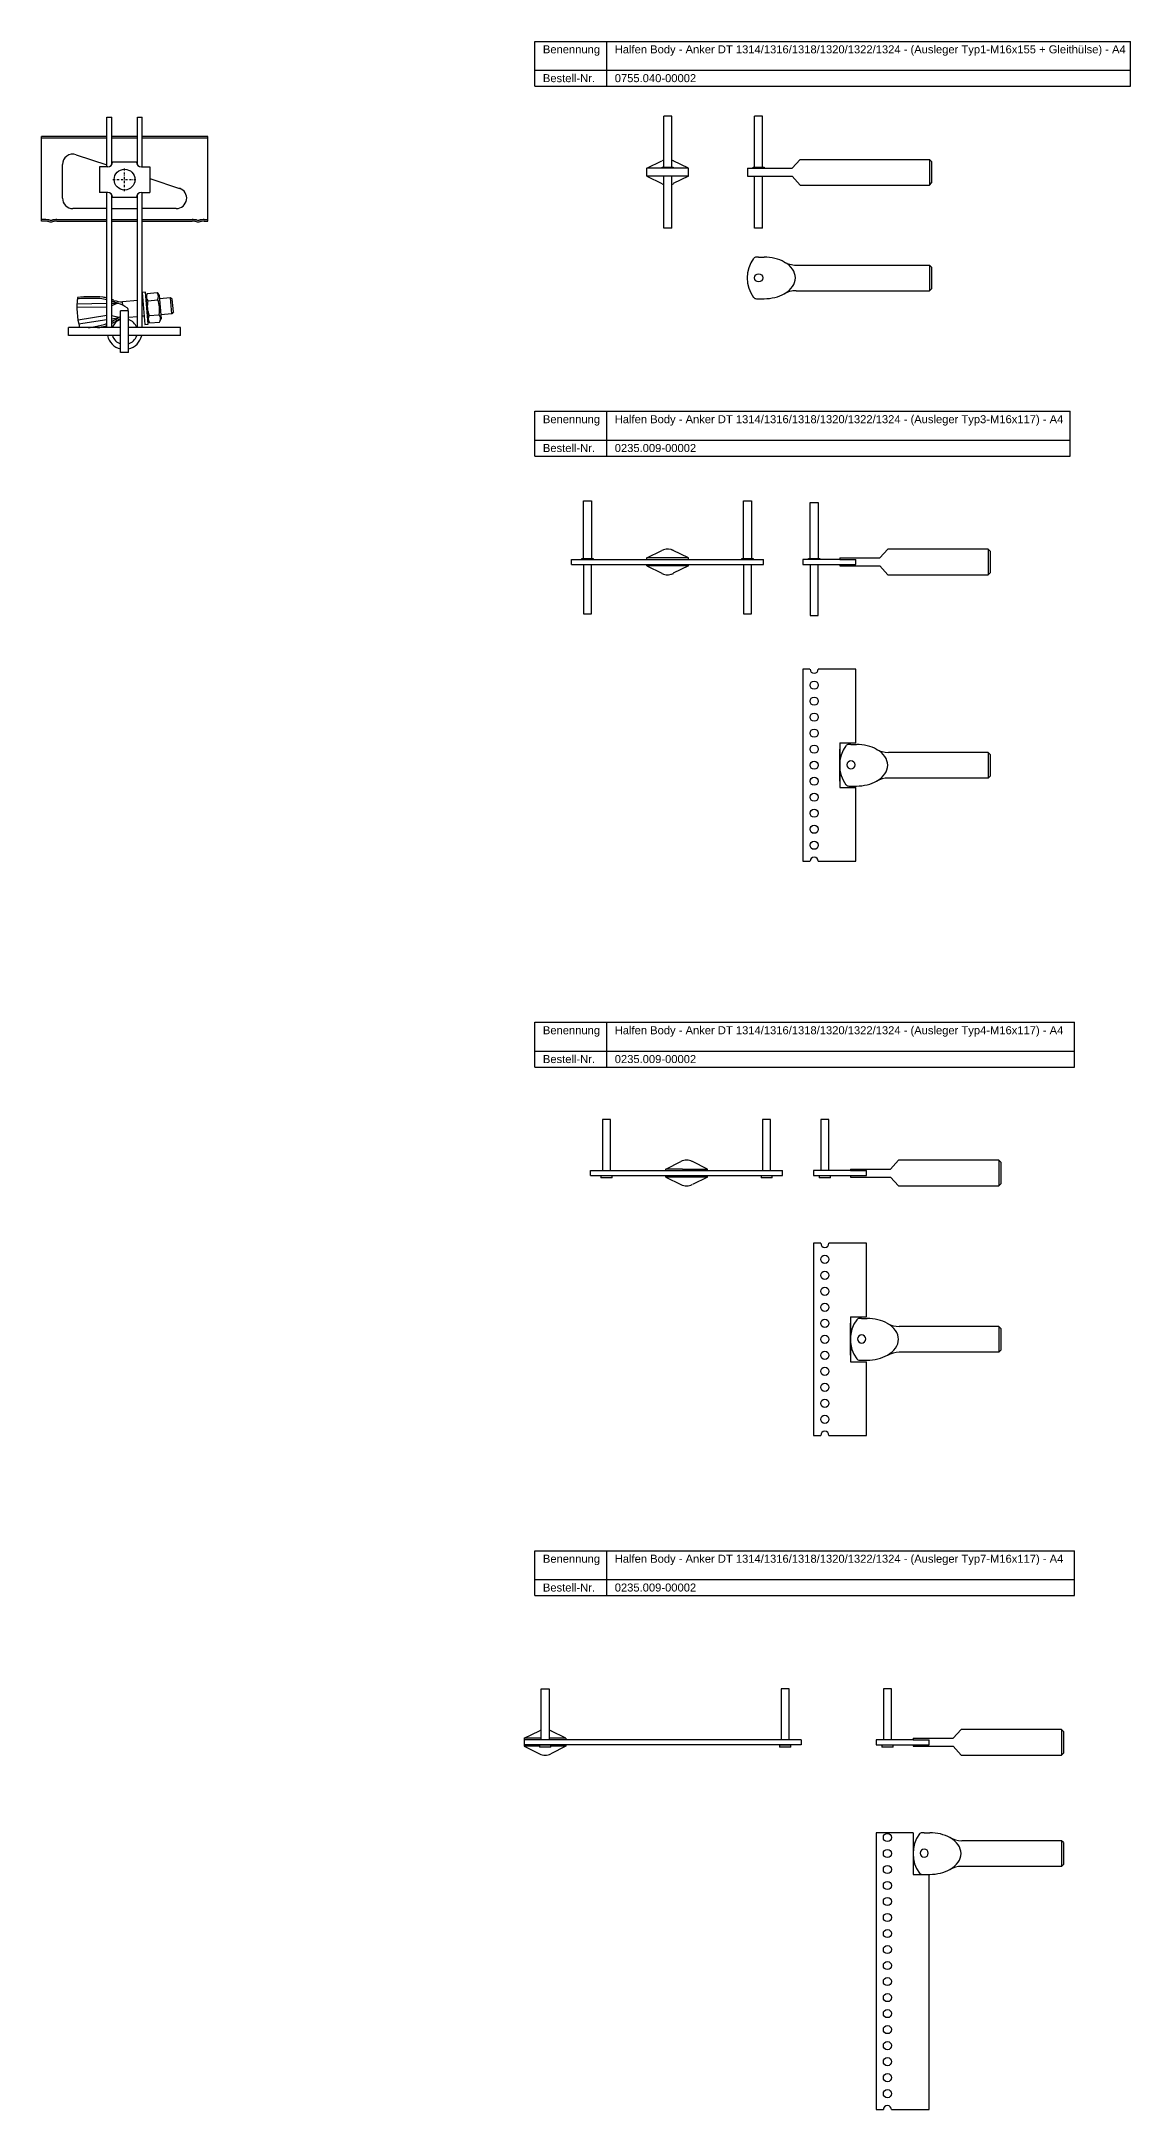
# Model space of a CAD drawing. Header units: millimetres. Extents: x 7979 to 9466, y -1122 to 170.
# Drawn here: x 8785 to 9466, y -1122 to 170 of the extents above; entities that cross this region are included whole.
import ezdxf

# ---------------------------------------------------------------- set-up
doc = ezdxf.new("R2010")
doc.units = ezdxf.units.MM
doc.header["$LTSCALE"] = 10
doc.linetypes.add('STRICHPUNKT2', pattern=[0.5, 0.25, -0.125, 0, -0.125])
doc.layers.add('HALFEN', color=2, linetype='Continuous')
doc.styles.add('ARIAL50', font='ARIAL.TTF', dxfattribs={"height": 5})

msp = doc.modelspace()

# ---------------------------------------------------------------- linework, layer by layer
at = {"layer": 'HALFEN'}
for p, q in [((9093.4, 170.3), (9465.7, 170.3)), ((9093.4, 142.3), (9093.4, 170.3)), ((9138.3, 142.3), (9138.3, 170.3)), ((9465.7, 142.3), (9465.7, 170.3)), ((9093.4, 152.3), (9465.7, 152.3)), ((9093.4, 142.3), (9465.7, 142.3)), ((8826, 91.9), (8826, 122.9)), ((8826, 122.9), (8829, 122.9)), ((8829, 93.2), (8829, 122.9)), ((8845, 93.2), (8845, 122.9)), ((8845, 122.9), (8848, 122.9)), ((8848, 91.9), (8848, 122.9)), ((9173.9, 91.7), (9173.9, 123.5)), ((9178.9, 123.5), (9173.9, 123.5)), ((9178.9, 91.7), (9178.9, 123.5)), ((9230.7, 91.7), (9230.7, 123.5)), ((9235.7, 123.5), (9230.7, 123.5)), ((9235.7, 91.7), (9235.7, 123.5)), ((8785, 57.9), (8785, 110.9)), ((8826, 110.9), (8785, 110.9)), ((8826, 109.9), (8785, 109.9)), ((8845, 110.9), (8829, 110.9)), ((8845, 109.9), (8829, 109.9)), ((8889, 110.9), (8848, 110.9)), ((8889, 109.9), (8848, 109.9)), ((8889, 57.9), (8889, 110.9)), ((8798.2, 72.3), (8798.2, 93.3)), ((8806.7, 99.4), (8826, 93.2)), ((8821.3, 91.9), (8821.3, 75.9)), ((8826.5, 91.9), (8821.3, 91.9)), ((8844.5, 94.9), (8829.5, 94.9)), ((8847.5, 91.9), (8852.7, 91.9)), ((8852.7, 91.9), (8852.7, 75.9)), ((9163.4, 91), (9172.8, 95.7)), ((9163.4, 86), (9163.4, 91)), ((9189.4, 91), (9163.4, 91)), ((9172.9, 91), (9172.9, 91.7)), ((9172.9, 91.7), (9179.9, 91.7)), ((9189.4, 91), (9179.9, 95.7)), ((9179.9, 91.7), (9179.9, 91)), ((9189.4, 86), (9189.4, 91)), ((9226.2, 91), (9254.2, 91)), ((9226.2, 91), (9226.2, 86)), ((9229.7, 91), (9229.7, 91.7)), ((9229.7, 91.7), (9236.7, 91.7)), ((9236.7, 91.7), (9236.7, 91)), ((9254.2, 91), (9259.2, 96.5)), ((9259.2, 96.5), (9340, 96.5)), ((9340, 96.5), (9340, 80.5)), ((9341.2, 95.3), (9340, 96.5)), ((9341.2, 95.3), (9341.2, 81.8)), ((8852.7, 84.5), (8871.3, 78.4)), ((9189.4, 86), (9163.4, 86)), ((9163.4, 86), (9172.8, 81.4)), ((9173.9, 53.5), (9173.9, 86)), ((9178.9, 53.5), (9178.9, 86)), ((9189.4, 86), (9179.9, 81.4)), ((9226.2, 86), (9254.2, 86)), ((9230.7, 53.5), (9230.7, 86)), ((9235.7, 53.5), (9235.7, 86)), ((9254.2, 86), (9259.2, 80.5)), ((9259.2, 80.5), (9340, 80.5)), ((9340, 80.5), (9341.2, 81.8)), ((8826, 65.8), (8804.7, 65.8)), ((8826.5, 75.9), (8821.3, 75.9)), ((8826, -8.6), (8826, 75.9)), ((8829, -8.6), (8829, 74.5)), ((8829, 65.8), (8845, 65.8)), ((8829.5, 72.9), (8844.5, 72.9)), ((8845, -8.6), (8845, 74.6)), ((8847.5, 75.9), (8852.7, 75.9)), ((8848, -8.6), (8848, 75.9)), ((8869.3, 65.8), (8848, 65.8)), ((8787.2, 58.9), (8785, 58.9)), ((8787.2, 57.9), (8785, 57.9)), ((8794.7, 58.9), (8826, 58.9)), ((8794.7, 57.9), (8826, 57.9)), ((8829, 58.9), (8845, 58.9)), ((8829, 57.9), (8845, 57.9)), ((8848, 58.9), (8879.2, 58.9)), ((8848, 57.9), (8879.2, 57.9)), ((8886.7, 58.9), (8889, 58.9)), ((8886.7, 57.9), (8889, 57.9)), ((9178.9, 53.5), (9173.9, 53.5)), ((9235.7, 53.5), (9230.7, 53.5)), ((9233.2, 35.5), (9236.6, 35.5)), ((9256.6, 30.5), (9340, 30.5)), ((9340, 30.5), (9340, 14.5)), ((9341.2, 29.2), (9340, 30.5)), ((9341.2, 29.2), (9341.2, 15.7)), ((8850, 13.5), (8848, 13.3)), ((8848, 13.3), (8849.7, -6.6)), ((8851.7, -6.4), (8850, 13.5)), ((8851.2, 12.8), (8857.3, 13.4)), ((8857.3, 13.4), (8858.6, 11.5)), ((9256.6, 14.5), (9340, 14.5)), ((9340, 14.5), (9341.2, 15.7)), ((8807.2, 6.3), (8826, 6.6)), ((8826, 4.2), (8807.2, 4)), ((8829, 6.7), (8832.6, 6.7)), ((8832.6, 6.7), (8829, 5.1)), ((8832.6, 6.7), (8829, 5.1)), ((8834.5, -24.1), (8834.5, 1.9)), ((8839.5, 1.9), (8834.5, 1.9)), ((8845, 8.3), (8835.8, 7.5)), ((8836, 5.3), (8835.8, 7.5)), ((8839.5, -24.1), (8839.5, 1.9)), ((8848.4, 8.6), (8848, 8.5)), ((8851.2, 12.8), (8850.2, 10.8)), ((8850.2, 10.8), (8851.5, -3.8)), ((8851.6, 8.2), (8857.7, 8.8)), ((8858.6, 11.5), (8859.9, -3)), ((8865.7, 10.1), (8858.8, 9.5)), ((8866.6, 0.1), (8859.6, -0.5)), ((8866.8, 9.2), (8865.7, 10.1)), ((8866.6, 0.1), (8865.7, 10.1)), ((8867.5, 1.2), (8866.6, 0.1)), ((8867.5, 1.2), (8866.8, 9.2)), ((9231.8, 9.5), (9236.6, 9.5)), ((8834.5, -8.6), (8802, -8.6)), ((8802, -13.6), (8802, -8.6)), ((8826, -1), (8807.9, -4)), ((8808.3, -6.3), (8826, -3.5)), ((8833.4, -2.3), (8829, -1.2)), ((8833.4, -2.3), (8829, -1.2)), ((8829, -3), (8833.4, -2.3)), ((8845, -1.8), (8839.5, -2.2)), ((8872, -8.6), (8839.5, -8.6)), ((8849.3, -1.4), (8848, -1.5)), ((8849.7, -6.6), (8851.7, -6.4)), ((8852.8, -5.6), (8851.5, -3.8)), ((8852.4, -1), (8858.5, -0.5)), ((8852.8, -5.6), (8858.9, -5.1)), ((8858.9, -5.1), (8859.9, -3)), ((8872, -13.6), (8872, -8.6)), ((8834.5, -13.6), (8802, -13.6)), ((8839.5, -24.1), (8834.5, -24.1)), ((8872, -13.6), (8839.5, -13.6)), ((9093.4, -60.8), (9427.8, -60.8)), ((9093.4, -88.8), (9093.4, -60.8)), ((9138.3, -88.8), (9138.3, -60.8)), ((9427.8, -88.8), (9427.8, -60.8)), ((9093.4, -78.8), (9427.8, -78.8)), ((9093.4, -88.8), (9427.8, -88.8)), ((9123.8, -152.8), (9123.8, -116.8)), ((9123.8, -116.8), (9128.8, -116.8)), ((9128.8, -116.8), (9128.8, -152.8)), ((9223.8, -152.8), (9223.8, -116.8)), ((9223.8, -116.8), (9228.8, -116.8)), ((9228.8, -116.8), (9228.8, -152.8)), ((9265.4, -152.8), (9265.4, -117.8)), ((9265.4, -117.8), (9270.4, -117.8)), ((9270.4, -117.8), (9270.4, -152.8)), ((9116.3, -156.5), (9116.3, -153.5)), ((9116.3, -153.5), (9236.3, -153.5)), ((9122.8, -153.5), (9122.8, -152.8)), ((9122.8, -152.8), (9129.8, -152.8)), ((9129.8, -152.8), (9129.8, -153.5)), ((9163.3, -152.5), (9172.8, -147.8)), ((9189.3, -152.5), (9163.3, -152.5)), ((9163.3, -153.5), (9163.3, -152.5)), ((9189.3, -152.5), (9179.9, -147.8)), ((9189.3, -153.5), (9189.3, -152.5)), ((9222.8, -153.5), (9222.8, -152.8)), ((9222.8, -152.8), (9229.8, -152.8)), ((9229.8, -152.8), (9229.8, -153.5)), ((9236.3, -156.5), (9236.3, -153.5)), ((9283.9, -153.5), (9260.9, -153.5)), ((9260.9, -153.5), (9260.9, -156.5)), ((9264.4, -153.5), (9264.4, -152.8)), ((9264.4, -152.8), (9271.4, -152.8)), ((9271.4, -152.8), (9271.4, -153.5)), ((9283.9, -152.5), (9308.9, -152.5)), ((9283.9, -152.5), (9283.9, -153.5)), ((9283.9, -153.5), (9293.9, -153.5)), ((9293.9, -156.5), (9293.9, -153.5)), ((9308.9, -152.5), (9313.9, -147)), ((9376.6, -147), (9313.9, -147)), ((9376.6, -147), (9376.6, -163)), ((9377.9, -148.2), (9376.6, -147)), ((9377.9, -148.2), (9377.9, -161.7)), ((9116.3, -156.5), (9236.3, -156.5)), ((9123.8, -156.5), (9123.8, -187.5)), ((9128.8, -187.5), (9128.8, -156.5)), ((9163.3, -157.5), (9163.3, -156.5)), ((9189.3, -157.5), (9163.3, -157.5)), ((9163.3, -157.5), (9172.8, -162.1)), ((9189.3, -157.5), (9179.9, -162.1)), ((9189.3, -157.5), (9189.3, -156.5)), ((9223.8, -156.5), (9223.8, -187.5)), ((9228.8, -187.5), (9228.8, -156.5)), ((9260.9, -156.5), (9283.9, -156.5)), ((9265.4, -156.5), (9265.4, -188.5)), ((9270.4, -188.5), (9270.4, -156.5)), ((9283.9, -156.5), (9283.9, -157.5)), ((9283.9, -156.5), (9293.9, -156.5)), ((9283.9, -157.5), (9308.9, -157.5)), ((9308.9, -157.5), (9313.9, -163)), ((9313.9, -163), (9376.6, -163)), ((9372.5, -163), (9376.6, -163)), ((9376.6, -163), (9377.9, -161.7)), ((9123.8, -187.5), (9128.8, -187.5)), ((9223.8, -187.5), (9228.8, -187.5)), ((9265.4, -188.5), (9270.4, -188.5)), ((9265.3, -222), (9260.9, -222)), ((9260.9, -222), (9260.9, -342)), ((9293.9, -222), (9270.4, -222)), ((9293.9, -268), (9293.9, -222)), ((9283.9, -268), (9283.9, -296)), ((9283.9, -268), (9293.9, -268)), ((9283.9, -269), (9283.9, -279.5)), ((9290.9, -269), (9294.3, -269)), ((9283.9, -292), (9283.9, -272)), ((9376.6, -274), (9314.3, -274)), ((9376.6, -274), (9376.6, -290)), ((9377.9, -275.3), (9376.6, -274)), ((9377.9, -275.3), (9377.9, -288.8)), ((9283.9, -284.6), (9283.9, -295)), ((9283.9, -296), (9293.9, -296)), ((9289.5, -295), (9294.3, -295)), ((9293.9, -342), (9293.9, -296)), ((9376.6, -290), (9314.3, -290)), ((9376.6, -290), (9377.9, -288.8)), ((9260.9, -342), (9265.3, -342)), ((9270.4, -342), (9293.9, -342)), ((9093.4, -442.6), (9430.6, -442.6)), ((9093.4, -470.6), (9093.4, -442.6)), ((9138.3, -470.6), (9138.3, -442.6)), ((9430.6, -470.6), (9430.6, -442.6)), ((9093.4, -460.6), (9430.6, -460.6)), ((9093.4, -470.6), (9430.6, -470.6)), ((9135.7, -503.3), (9135.7, -535.3)), ((9140.7, -503.3), (9135.7, -503.3)), ((9140.7, -535.3), (9140.7, -503.3)), ((9235.7, -503.3), (9235.7, -535.3)), ((9240.7, -503.3), (9235.7, -503.3)), ((9240.7, -535.3), (9240.7, -503.3)), ((9272.1, -503.3), (9272.1, -535.3)), ((9277.1, -503.3), (9272.1, -503.3)), ((9277.1, -535.3), (9277.1, -503.3)), ((9175.2, -534.3), (9184.7, -529.6)), ((9201.2, -534.3), (9191.8, -529.6)), ((9315.6, -534.3), (9320.6, -528.8)), ((9383.4, -528.8), (9320.6, -528.8)), ((9383.4, -528.8), (9383.4, -544.8)), ((9384.6, -530), (9383.4, -528.8)), ((9128.2, -538.3), (9128.2, -535.3)), ((9128.2, -535.3), (9248.2, -535.3)), ((9128.2, -538.3), (9248.2, -538.3)), ((9134.7, -538.3), (9134.7, -539.8)), ((9134.7, -538.3), (9141.7, -538.3)), ((9141.7, -539.8), (9134.7, -539.8)), ((9141.7, -539.8), (9141.7, -538.3)), ((9175.2, -535.3), (9175.2, -534.3)), ((9185.7, -534.3), (9175.2, -534.3)), ((9175.2, -539.3), (9175.2, -538.3)), ((9201.2, -539.3), (9175.2, -539.3)), ((9175.2, -539.3), (9184.7, -543.9)), ((9185.7, -534.3), (9190.7, -534.3)), ((9190.7, -534.3), (9201.2, -534.3)), ((9201.2, -539.3), (9191.8, -543.9)), ((9201.2, -535.3), (9201.2, -534.3)), ((9201.2, -539.3), (9201.2, -538.3)), ((9234.7, -538.3), (9234.7, -539.8)), ((9234.7, -538.3), (9241.7, -538.3)), ((9241.7, -539.8), (9234.7, -539.8)), ((9241.7, -539.8), (9241.7, -538.3)), ((9248.2, -538.3), (9248.2, -535.3)), ((9290.6, -535.3), (9267.6, -535.3)), ((9267.6, -535.3), (9267.6, -538.3)), ((9267.6, -538.3), (9290.6, -538.3)), ((9271.1, -538.3), (9271.1, -539.8)), ((9271.1, -538.3), (9278.1, -538.3)), ((9278.1, -539.8), (9271.1, -539.8)), ((9278.1, -539.8), (9278.1, -538.3)), ((9290.6, -534.3), (9315.6, -534.3)), ((9290.6, -534.3), (9290.6, -535.3)), ((9290.6, -535.3), (9300.6, -535.3)), ((9290.6, -538.3), (9290.6, -539.3)), ((9290.6, -538.3), (9300.6, -538.3)), ((9290.6, -539.3), (9315.6, -539.3)), ((9300.6, -538.3), (9300.6, -535.3)), ((9315.6, -539.3), (9320.6, -544.8)), ((9384.6, -530), (9384.6, -543.5)), ((9320.6, -544.8), (9383.4, -544.8)), ((9379.2, -544.8), (9383.4, -544.8)), ((9383.4, -544.8), (9384.6, -543.5)), ((9272, -580.7), (9267.6, -580.7)), ((9267.6, -580.7), (9267.6, -700.7)), ((9300.6, -580.7), (9277.1, -580.7)), ((9300.6, -626.7), (9300.6, -580.7)), ((9290.6, -626.7), (9290.6, -654.7)), ((9290.6, -626.7), (9300.6, -626.7)), ((9290.6, -627.7), (9290.6, -638.2)), ((9290.6, -650.7), (9290.6, -630.7)), ((9297.6, -627.7), (9301, -627.7)), ((9383.4, -632.7), (9321, -632.7)), ((9383.4, -632.7), (9383.4, -648.7)), ((9384.6, -634), (9383.4, -632.7)), ((9290.6, -643.3), (9290.6, -653.7)), ((9384.6, -634), (9384.6, -647.5)), ((9290.6, -654.7), (9300.6, -654.7)), ((9296.2, -653.7), (9301, -653.7)), ((9300.6, -700.7), (9300.6, -654.7)), ((9383.4, -648.7), (9321, -648.7)), ((9383.4, -648.7), (9384.6, -647.5)), ((9267.6, -700.7), (9272, -700.7)), ((9277.1, -700.7), (9300.6, -700.7)), ((9093.4, -772.8), (9430.6, -772.8)), ((9093.4, -800.8), (9093.4, -772.8)), ((9138.3, -800.8), (9138.3, -772.8)), ((9430.6, -800.8), (9430.6, -772.8)), ((9093.4, -790.8), (9430.6, -790.8)), ((9093.4, -800.8), (9430.6, -800.8)), ((9097.3, -891), (9097.3, -859)), ((9097.3, -859), (9102.3, -859)), ((9102.3, -859), (9102.3, -891)), ((9252.3, -859), (9247.3, -859)), ((9247.3, -859), (9247.3, -891)), ((9252.3, -891), (9252.3, -859)), ((9311.2, -859), (9311.2, -891)), ((9316.2, -859), (9311.2, -859)), ((9316.2, -891), (9316.2, -859)), ((9086.8, -890), (9096.3, -885.3)), ((9097.3, -890), (9086.8, -890)), ((9086.8, -890), (9086.8, -891)), ((9259.8, -891), (9086.8, -891)), ((9086.8, -891), (9086.8, -894)), ((9112.8, -890), (9102.3, -890)), ((9112.8, -890), (9103.3, -885.3)), ((9112.8, -890), (9112.8, -891)), ((9259.8, -891), (9259.8, -894)), ((9329.7, -891), (9306.7, -891)), ((9306.7, -891), (9306.7, -894)), ((9329.7, -890), (9354.7, -890)), ((9329.7, -890), (9329.7, -891)), ((9329.7, -891), (9339.7, -891)), ((9339.7, -894), (9339.7, -891)), ((9354.7, -890), (9359.7, -884.5)), ((9422.5, -884.5), (9359.7, -884.5)), ((9422.5, -884.5), (9422.5, -900.5)), ((9423.7, -885.7), (9422.5, -884.5)), ((9423.7, -885.7), (9423.7, -899.3)), ((9259.8, -894), (9086.8, -894)), ((9086.8, -894), (9086.8, -895)), ((9096.3, -895), (9086.8, -895)), ((9086.8, -895), (9096.3, -899.7)), ((9096.3, -894), (9096.3, -895.5)), ((9096.3, -894), (9103.3, -894)), ((9103.3, -895.5), (9096.3, -895.5)), ((9103.3, -895.5), (9103.3, -894)), ((9112.8, -895), (9103.3, -895)), ((9112.8, -895), (9103.3, -899.7)), ((9112.8, -894), (9112.8, -895)), ((9246.3, -894), (9246.3, -895.5)), ((9246.3, -894), (9253.3, -894)), ((9253.3, -895.5), (9246.3, -895.5)), ((9253.3, -895.5), (9253.3, -894)), ((9306.7, -894), (9329.7, -894)), ((9310.2, -894), (9310.2, -895.5)), ((9310.2, -894), (9317.2, -894)), ((9317.2, -895.5), (9310.2, -895.5)), ((9317.2, -895.5), (9317.2, -894)), ((9329.7, -894), (9329.7, -895)), ((9329.7, -894), (9339.7, -894)), ((9329.7, -895), (9354.7, -895)), ((9354.7, -895), (9359.7, -900.5)), ((9359.7, -900.5), (9422.5, -900.5)), ((9418.4, -900.5), (9422.5, -900.5)), ((9422.5, -900.5), (9423.7, -899.3)), ((9329.7, -949), (9306.7, -949)), ((9306.7, -949), (9306.7, -1122)), ((9329.7, -949), (9329.7, -975)), ((9336.7, -949), (9340.1, -949)), ((9422.5, -954), (9360.1, -954)), ((9422.5, -954), (9422.5, -970)), ((9423.7, -955.2), (9422.5, -954)), ((9423.7, -955.2), (9423.7, -968.8)), ((9422.5, -970), (9423.7, -968.8)), ((9329.7, -975), (9339.7, -975)), ((9335.3, -975), (9340.1, -975)), ((9339.7, -1122), (9339.7, -975)), ((9422.5, -970), (9360.1, -970)), ((9306.7, -1122), (9311.2, -1122)), ((9316.3, -1122), (9339.7, -1122))]:
    msp.add_line(p, q, dxfattribs=at)
at = {"layer": 'HALFEN', "color": 1, "linetype": 'STRICHPUNKT2', "ltscale": 0.5}
for p, q in [((8837, 76.6), (8837, 91.1)), ((8829.7, 83.9), (8844.2, 83.9))]:
    msp.add_line(p, q, dxfattribs=at)
at = {"layer": 'HALFEN'}
for centre, radius in [((8837, 83.9), 6.5), ((9233.2, 22.5), 2.55), ((9267.9, -232), 2.55), ((9267.9, -242), 2.55), ((9267.9, -252), 2.55), ((9267.9, -262), 2.55), ((9267.9, -272), 2.55), ((9267.9, -282), 2.55), ((9267.9, -292), 2.55), ((9267.9, -302), 2.55), ((9267.9, -312), 2.55), ((9267.9, -322), 2.55), ((9267.9, -332), 2.55), ((9274.6, -590.7), 2.55), ((9274.6, -600.7), 2.55), ((9274.6, -610.7), 2.55), ((9274.6, -620.7), 2.55), ((9274.6, -630.7), 2.55), ((9274.6, -640.7), 2.55), ((9274.6, -650.7), 2.55), ((9274.6, -660.7), 2.55), ((9274.6, -670.7), 2.55), ((9274.6, -680.7), 2.55), ((9274.6, -690.7), 2.55), ((9313.7, -952), 2.55), ((9313.7, -962), 2.55), ((9313.7, -972), 2.55), ((9313.7, -982), 2.55), ((9313.7, -992), 2.55), ((9313.7, -1002), 2.55), ((9313.7, -1012), 2.55), ((9313.7, -1022), 2.55), ((9313.7, -1032), 2.55), ((9313.7, -1042), 2.55), ((9313.7, -1052), 2.55), ((9313.7, -1062), 2.55), ((9313.7, -1072), 2.55), ((9313.7, -1082), 2.55), ((9313.7, -1092), 2.55), ((9313.7, -1102), 2.55), ((9313.7, -1112), 2.55)]:
    msp.add_circle(centre, radius, dxfattribs=at)
for centre, radius, start, end in [((8804.7, 93.3), 6.5, 72, 180), ((8826.5, 94.9), 3, 269.9556, 359.9556), ((8847.5, 94.9), 3, 179.9556, 269.9556), ((9176.4, 88.5), 8, 108.21, 116.2938), ((9176.4, 88.5), 8, 63.7062, 71.79), ((8869.3, 72.3), 6.5, 270, 72), ((9176.4, 88.5), 8, 243.7062, 251.79), ((9176.4, 88.5), 8, 288.21, 296.2938), ((8804.7, 72.3), 6.5, 180, 270), ((8826.5, 72.9), 3, 359.9556, 89.9556), ((8847.5, 72.9), 3, 89.9556, 179.9556), ((8787.2, 42.9), 16, 80.3664, 90), ((8787.2, 42.9), 15, 80.3664, 90), ((8791, 65), 7.41, 260.3664, 279.6336), ((8791, 65), 6.41, 260.3664, 279.6336), ((8794.7, 42.9), 16, 90, 99.6336), ((8794.7, 42.9), 15, 90, 99.6336), ((8879.2, 42.9), 16, 80.3664, 90), ((8879.2, 42.9), 15, 80.3664, 90), ((8883, 65), 7.41, 260.3664, 279.6336), ((8883, 65), 6.41, 260.3664, 279.6336), ((8886.7, 42.9), 16, 90, 99.6336), ((8886.7, 42.9), 15, 90, 99.6336), ((9246.7, 22.5), 20.6, 143.6493, 216.3585), ((9231.8, 33.5), 2, 91.3354, 143.6493), ((9232.5, 2.1), 33.4, 88.8707, 91.3354), ((9256.6, 45.5), 15, 240.6784, 270), ((9256.6, -0.5), 15, 90, 119.3216), ((8860.2, 4.6), 53, 173.8203, 194.3997), ((8815.1, -77.1), 86.8, 88.6467, 95.129), ((8816.3, -94.5), 105.2, 86.0414, 94.7923), ((8818, -26.1), 35.8, 77.0952, 91.3114), ((8818, -22.2), 33.1, 75.9593, 80.3425), ((8818, -22.2), 33.1, 75.9593, 80.3425), ((8818, -22.2), 33.1, 68.0907, 70.5295), ((8818, -22.2), 33.1, 68.0907, 70.5295), ((8818, -26.1), 35.8, 69.0209, 72.1084), ((8837.5, 32.2), 24.8, 253.113, 266.2311), ((8824, -17.8), 26, 69.8731, 74.689), ((8824, -17.8), 26, 69.8731, 74.689), ((8824.9, -16.8), 24.7, 56.3942, 71.1857), ((8837.9, 2.6), 1.36, 4.518, 58.8406), ((8837.9, 2.6), 1.36, 327.8437, 5.482), ((8854.7, 10.8), 4.08, 159.4385, 219.4385), ((8866.5, 4.9), 15.3, 167.383, 202.617), ((8854.1, 10.8), 4.08, 330.5615, 30.5615), ((8843.6, 2.9), 15.3, 347.383, 22.617), ((9231.8, 11.5), 2, 216.3585, 270), ((8801.6, 77.2), 86.8, 278.5295, 281.3533), ((8813.3, 27.5), 35.8, 278.6886, 290.7599), ((8813.3, 27.5), 35.8, 278.6886, 290.7599), ((8799.7, 94.5), 105.2, 281.2575, 283.9586), ((8814, 23.6), 33.1, 289.6575, 291.3347), ((8814, 23.6), 33.1, 289.6575, 291.3347), ((8813.3, 27.5), 35.8, 295.9979, 300.9791), ((8813.3, 27.5), 35.8, 295.9979, 300.9791), ((8814, 23.6), 33.1, 297.0344, 301.9093), ((8814, 23.6), 33.1, 297.0344, 301.9093), ((8837, -11.1), 8, 108.21, 161.79), ((8842.7, -26.6), 24.8, 109.2254, 116.887), ((8820.6, 20.3), 26, 295.311, 300.1269), ((8820.6, 20.3), 26, 295.311, 300.1269), ((8821.8, 19.5), 24.7, 298.8143, 301.0523), ((8837, -11.1), 8, 18.21, 71.79), ((8855.9, -3), 4.08, 150.5615, 210.5615), ((8855.4, -3), 4.08, 339.4385, 39.4385), ((8837, -11.1), 11, 193.1366, 256.8634), ((8837, -11.1), 8, 198.21, 251.79), ((8837, -11.1), 8, 198.21, 251.79), ((8837, -11.1), 8, 288.21, 341.79), ((8837, -11.1), 11, 283.1366, 346.8634), ((8837, -11.1), 8, 288.21, 341.79), ((9176.3, -155), 8, 108.1994, 116.2938), ((9176.3, -155), 8, 62.9921, 108.21), ((9176.3, -155), 8, 63.7062, 71.7795), ((9176.3, -155), 8, 243.7062, 251.8006), ((9176.3, -155), 8, 251.79, 297.0079), ((9176.3, -155), 8, 288.2205, 296.2938), ((9267.9, -222), 2.55, 180, 0), ((9304.4, -282), 20.6, 143.6493, 216.3585), ((9289.5, -271), 2, 91.3354, 143.6493), ((9290.2, -302.4), 33.4, 88.8707, 91.3354), ((9290.9, -281.8), 2.55, 90, 270), ((9290.9, -281.8), 2.55, 270, 90), ((9314.3, -259), 15, 240.6889, 269.9647), ((9289.5, -293), 2, 216.3585, 270), ((9314.3, -305), 15, 90.0353, 119.3111), ((9267.9, -342), 2.55, 0, 180), ((9188.2, -536.8), 8, 63.7096, 116.2904), ((9188.2, -536.8), 8, 243.7096, 296.2904), ((9274.6, -580.7), 2.55, 180, 0), ((9311.1, -640.7), 20.6, 143.6493, 216.3585), ((9296.2, -629.7), 2, 91.3354, 143.6493), ((9296.9, -661.1), 33.4, 88.8707, 91.3354), ((9321, -617.7), 15, 240.6889, 269.9647), ((9297.6, -640.5), 2.55, 90, 270), ((9297.6, -640.5), 2.55, 270, 90), ((9296.2, -651.7), 2, 216.3585, 270), ((9321, -663.8), 15, 90.0353, 119.3111), ((9274.6, -700.7), 2.55, 0, 180), ((9099.8, -892.5), 8, 108.2205, 116.2904), ((9099.8, -892.5), 8, 62.6998, 71.8006), ((9099.8, -892.5), 8, 243.7096, 296.2904), ((9350.3, -962), 20.6, 143.6493, 216.3585), ((9335.3, -951), 2, 91.3354, 143.6493), ((9336.1, -982.4), 33.4, 88.8707, 91.3354), ((9360.1, -939), 15, 240.6889, 269.9647), ((9336.7, -961.8), 2.55, 90, 270), ((9336.7, -961.8), 2.55, 270, 90), ((9335.3, -973), 2, 216.3585, 270), ((9360.1, -985), 15, 90.0353, 119.3111), ((9313.7, -1122), 2.55, 0, 180)]:
    msp.add_arc(centre, radius, start, end, dxfattribs=at)
for centre, start_param, end_param in [((9236.6, 22.5), 7.151452, 7.853982), ((9236.6, 22.5), 5.414918, 7.151452), ((9236.6, 22.5), 4.712389, 5.414918), ((9294.3, -282), 0.868267, 1.570796), ((9294.3, -282), -0.868267, 0.868267), ((9294.3, -282), 4.712389, 5.414918), ((9301, -640.7), 0.868267, 1.570796), ((9301, -640.7), -0.868267, 0.868267), ((9301, -640.7), 4.712389, 5.414918), ((9340.1, -962), 0.868267, 1.570796), ((9340.1, -962), -0.868267, 0.868267), ((9340.1, -962), 4.712389, 5.414918)]:
    msp.add_ellipse(centre, major_axis=(19.6, 0), ratio=0.663426, start_param=start_param, end_param=end_param, dxfattribs=at)

# ---------------------------------------------------------------- texts
at = {"layer": 'HALFEN', "style": 'ARIAL50'}
for s, p in [('Halfen Body - Anker DT 1314/1316/1318/1320/1322/1324 - (Ausleger Typ1-M16x155 + Gleithülse) - A4', (9143.3, 162.8)), ('Benennung', (9098.4, 162.8)), ('Bestell-Nr.', (9098.4, 144.8)), ('0755.040-00002', (9143.3, 144.8)), ('Benennung', (9098.4, -68.3)), ('Halfen Body - Anker DT 1314/1316/1318/1320/1322/1324 - (Ausleger Typ3-M16x117) - A4', (9143.3, -68.3)), ('Bestell-Nr.', (9098.4, -86.3)), ('0235.009-00002', (9143.3, -86.3)), ('Benennung', (9098.4, -450.1)), ('Halfen Body - Anker DT 1314/1316/1318/1320/1322/1324 - (Ausleger Typ4-M16x117) - A4', (9143.3, -450.1)), ('Bestell-Nr.', (9098.4, -468.1)), ('0235.009-00002', (9143.3, -468.1)), ('Benennung', (9098.4, -780.3)), ('Halfen Body - Anker DT 1314/1316/1318/1320/1322/1324 - (Ausleger Typ7-M16x117) - A4', (9143.3, -780.3)), ('Bestell-Nr.', (9098.4, -798.3)), ('0235.009-00002', (9143.3, -798.3))]:
    msp.add_text(s, height=5, dxfattribs=at).set_placement(p)

doc.saveas('drawing.dxf')
